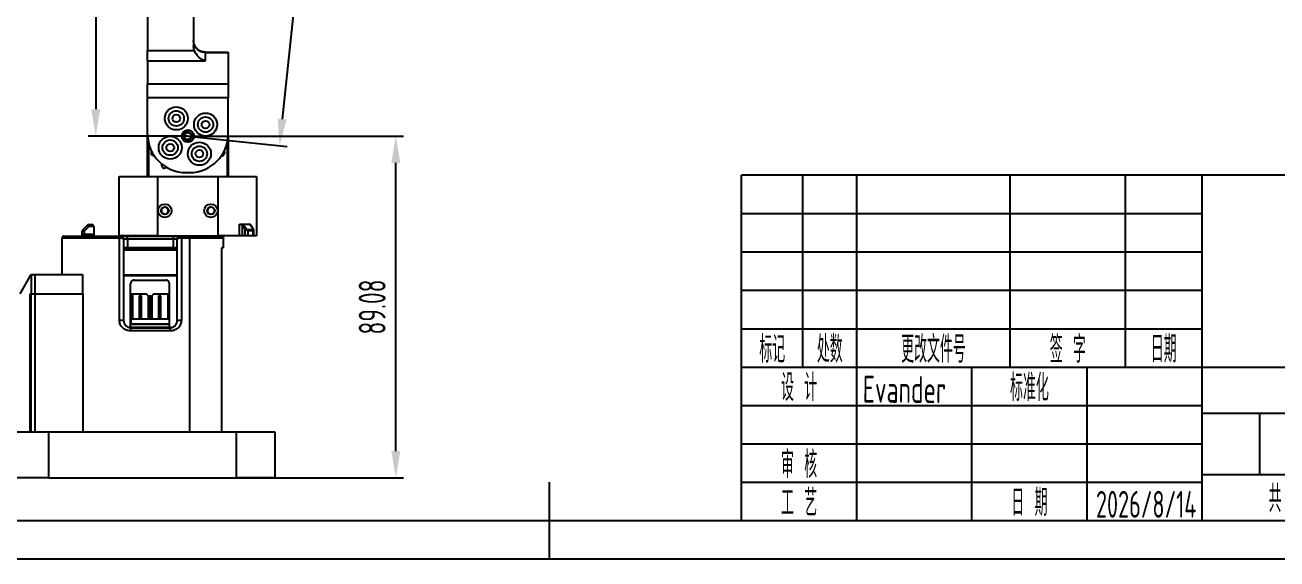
# Model space of a CAD drawing. Header units: millimetres. Extents: x 940 to 1780, y -29 to 565.
# Drawn here: x 1223.3 to 1549.4, y -28.7 to 110.5 of the extents above; entities that cross this region are included whole.
import ezdxf
from ezdxf.enums import TextEntityAlignment as Align

# ---------------------------------------------------------------- set-up
doc = ezdxf.new("R2010")
doc.units = ezdxf.units.MM
doc.header["$PDSIZE"] = -1
for name, color, linetype in [('1轮廓实线层', 7, 'Continuous'), ('2细线层', 4, 'Continuous'), ('6文字层', 3, 'Continuous'), ('7标注层', 4, 'Continuous'), ('图框层', 7, 'Continuous')]:
    doc.layers.add(name, color=color, linetype=linetype)
doc.styles.add('PC_TEXTSTYLE', font='ISOCP.SHX', dxfattribs={"width": 0.707, "bigfont": 'GBCBIG.SHX'})
doc.dimstyles.new('GB_LINEAR', dxfattribs={"dimtxt": 3.5, "dimasz": 3.5, "dimexe": 1, "dimexo": 0, "dimgap": 1.5, "dimtad": 1, "dimdsep": 46, "dimtxsty": 'PC_TEXTSTYLE', "dimcen": 0, "dimclrd": 256, "dimclrt": 3, "dimadec": 0, "dimazin": 2, "dimtp": 0.1, "dimtm": 0.1, "dimtfac": 0.71, "dimtdec": 3, "dimtmove": 0, "dimatfit": 3, "dimfxl": 1, "dimtfill": 1, "dimarcsym": 0})

# ---------------------------------------------------------------- blocks, each defined once
blk = doc.blocks.new('ZwmFrameMain_A3^_^无分区图框^_^landscape')
at = {"layer": '1轮廓实线层'}
for p, q in [((185, -5), (185, 5)), ((0, 0), (390, 0))]:
    blk.add_line(p, q, dxfattribs=at)
at = {"layer": '2细线层'}
blk.add_line((-25, -5), (395, -5), dxfattribs=at)
blk = doc.blocks.new('ZwmFrameMain_标题栏1')
at = {"layer": '1轮廓实线层'}
for p, q in [((-180, 0), (-180, 45)), ((0, 45), (-180, 45)), ((-172, 20), (-172, 45)), ((-165, 20), (-165, 45)), ((-145, 20), (-145, 45)), ((-130, 20), (-130, 45)), ((-120, 0), (-120, 45)), ((-180, 20), (-60, 20)), ((-165, 0), (-165, 20)), ((-150, 0), (-150, 20)), ((-135, 0), (-135, 20)), ((-180, 0), (0, 0))]:
    blk.add_line(p, q, dxfattribs=at)
at = {"layer": '1轮廓实线层', "color": 7}
blk.add_line((-180, 25), (-120, 25), dxfattribs=at)
at = {"layer": '2细线层'}
for p, q in [((-180, 40), (-120, 40)), ((-180, 35), (-120, 35)), ((-180, 30), (-120, 30)), ((-180, 15), (-120, 15)), ((-120, 14), (-60, 14)), ((-112.5, 6), (-112.5, 14)), ((-180, 10), (-120, 10)), ((-180, 5), (-120, 5)), ((-120, 6), (-60, 6))]:
    blk.add_line(p, q, dxfattribs=at)
at = {"layer": '6文字层', "style": 'PC_TEXTSTYLE', "width": 0.667}
for s, p in [('标记', (-176, 22.5)), ('处数', (-168.5, 22.5)), (' 更改文件号 ', (-155, 22.5)), (' 签 字 ', (-137.5, 22.5)), (' 日期 ', (-125, 22.5)), (' 设 计 ', (-172.5, 17.51)), (' 标准化 ', (-142.5, 17.51)), (' 审 核 ', (-172.5, 7.5)), ('共       页', (-105, 3)), (' 工 艺 ', (-172.5, 2.5)), (' 日 期 ', (-142.5, 2.5))]:
    blk.add_text(s, height=3.5, dxfattribs=at).set_placement(p, align=Align.MIDDLE)
at = {"layer": '6文字层', "style": 'PC_TEXTSTYLE', "flags": 8}
for tag, height, width, p, p2 in [('企业名称', 5, 3.445461, (-54.29, 34.82), (-5.27, 34.82)), ('产品名称或材料标记', 7, 1.034456, (-113.46, 28.64), (-66.42, 28.64)), ('图样名称', 5, 3.480264, (-54.79, 19.98), (-5.27, 19.98)), ('标准化', 3.5, 1.756036, (-133.83, 15.37), (-120.75, 15.37)), ('重量', 3.5, 2.448074, (-88.46, 7.54), (-76.55, 7.54)), ('比例', 3.5, 2.367734, (-73.35, 7.54), (-61.93, 7.54)), ('图样代号', 5, 3.489916, (-54.79, 5.63), (-5.52, 5.63)), ('审核', 3.5, 2.723972, (-163.99, 5.37), (-150.63, 5.37)), ('共几页', 3.5, 0.953151, (-108.58, 1.48), (-101.56, 1.48)), ('工艺', 3.5, 2.851598, (-164.21, 0.37), (-150.89, 0.37)), ('日期', 3.5, 2.733185, (-133.83, 0.37), (-120.75, 0.37))]:
    blk.add_attdef(tag, text='', height=height, dxfattribs=dict(at, width=width)).set_placement(p, p2, align=Align.FIT)
at = {"layer": '6文字层', "style": 'PC_TEXTSTYLE', "width": 9.901758, "flags": 8}
blk.add_attdef('设计', text='', height=3.5, rotation=359.5768, dxfattribs=at).set_placement((-164.23, 15.37), (-150.37, 15.27), align=Align.FIT)
at = {"layer": '6文字层', "color": 3, "style": 'PC_TEXTSTYLE', "width": 0.96618, "flags": 8}
blk.add_attdef('第几页', text='', height=3.5, dxfattribs=at).set_placement((-78.29, 1.5), (-71.16, 1.5), align=Align.FIT)
at = {"layer": '6文字层', "color": 0, "style": 'PC_TEXTSTYLE', "width": 0.715273, "flags": 8}
blk.add_attdef('图纸张数', text='', height=3.5, dxfattribs=at).set_placement((-2.66, -3.87), (4.46, -3.87), align=Align.FIT)
blk = doc.blocks.new('*D11')
at = {"layer": '7标注层', "color": 0, "lineweight": -2}
for p, q in [((1265.67, 81.53), (1321.84, 81.53)), ((1253.83, -7.55), (1321.84, -7.55))]:
    blk.add_line(p, q, dxfattribs=at)
at = {"layer": '7标注层', "lineweight": -2}
blk.add_line((1319.84, -0.55), (1319.84, 74.53), dxfattribs=at)
at = {"layer": '7标注层'}
for points in [[(1321, 74.53), (1318.67, 74.53), (1319.84, 81.53)], [(1318.67, -0.55), (1321, -0.55), (1319.84, -7.55)]]:
    blk.add_solid(points, dxfattribs=at)
at = {"layer": 'Defpoints', "color": 0}
for p in [(1265.67, 81.53), (1319.84, 81.53), (1253.83, -7.55)]:
    blk.add_point(p, dxfattribs=at)
at = {"layer": '7标注层', "color": 3, "insert": (1313.68, 36.99), "char_height": 7, "attachment_point": 5, "rotation": 90, "style": 'PC_TEXTSTYLE', "bg_fill": 3, "box_fill_scale": 1.1, "bg_fill_color": 257, "bg_fill_transparency": 0}
blk.add_mtext('89.08', dxfattribs=at)
blk = doc.blocks.new('*D12')
at = {"layer": '7标注层', "color": 0, "lineweight": -2}
for p, q in [((1283.55, 251.15), (1239.67, 251.15)), ((1265.67, 81.53), (1239.67, 81.53))]:
    blk.add_line(p, q, dxfattribs=at)
at = {"layer": '7标注层', "lineweight": -2}
blk.add_line((1241.67, 244.15), (1241.67, 88.53), dxfattribs=at)
at = {"layer": '7标注层'}
for points in [[(1242.84, 244.15), (1240.5, 244.15), (1241.67, 251.15)], [(1240.5, 88.53), (1242.84, 88.53), (1241.67, 81.53)]]:
    blk.add_solid(points, dxfattribs=at)
at = {"layer": 'Defpoints', "color": 0}
for p in [(1283.55, 251.15), (1241.67, 81.53), (1265.67, 81.53)]:
    blk.add_point(p, dxfattribs=at)
at = {"layer": '7标注层', "color": 3, "insert": (1235.52, 166.34), "char_height": 7, "attachment_point": 5, "rotation": 90, "style": 'PC_TEXTSTYLE', "bg_fill": 3, "box_fill_scale": 1.1, "bg_fill_color": 257, "bg_fill_transparency": 0}
blk.add_mtext('169.62', dxfattribs=at)
blk = doc.blocks.new('*D13')
at = {"layer": '7标注层', "color": 0, "lineweight": -2}
for p, q in [((1283.54, 251.15), (1309.39, 248.43)), ((1265.67, 81.53), (1291.52, 78.8))]:
    blk.add_line(p, q, dxfattribs=at)
at = {"layer": '7标注层', "lineweight": -2}
blk.add_line((1306.67, 241.67), (1290.26, 85.98), dxfattribs=at)
at = {"layer": '7标注层'}
for points in [[(1307.83, 241.55), (1305.51, 241.8), (1307.4, 248.64)], [(1289.1, 86.1), (1291.42, 85.85), (1289.53, 79.01)]]:
    blk.add_solid(points, dxfattribs=at)
at = {"layer": 'Defpoints', "color": 0}
for p in [(1283.54, 251.15), (1265.67, 81.53), (1289.53, 79.01)]:
    blk.add_point(p, dxfattribs=at)
at = {"layer": '7标注层', "color": 3, "insert": (1292.35, 164.47), "char_height": 7, "attachment_point": 5, "rotation": 83.9847, "style": 'PC_TEXTSTYLE', "bg_fill": 3, "box_fill_scale": 1.1, "bg_fill_color": 257, "bg_fill_transparency": 0}
blk.add_mtext('170.56', dxfattribs=at)

msp = doc.modelspace()

# ---------------------------------------------------------------- linework, layer by layer
at = {"color": 7, "linetype": 'Continuous', "lineweight": 25}
for p, q in [((1255.171, 211.245), (1255.171, 103.848)), ((1267.171, 211.245), (1267.171, 104.937)), ((1267.356, 103.848), (1267.171, 104.937)), ((1255.171, 103.848), (1267.356, 103.848)), ((1255.171, 101.063), (1255.171, 103.848)), ((1270.171, 103.392), (1270.171, 103.33)), ((1270.171, 103.392), (1276.171, 103.392)), ((1270.171, 103.33), (1276.171, 103.33)), ((1270.171, 103.33), (1270.171, 101.063)), ((1276.171, 103.392), (1276.171, 103.33)), ((1276.171, 103.33), (1276.171, 95.164)), ((1270.171, 101.063), (1255.171, 101.063)), ((1255.171, 101.063), (1255.171, 95.164)), ((1255.171, 95.164), (1276.171, 95.164)), ((1255.171, 91.528), (1255.171, 95.164)), ((1276.171, 95.164), (1276.171, 91.528)), ((1276.171, 91.528), (1255.171, 91.528)), ((1255.171, 82.028), (1255.171, 91.528)), ((1276.171, 82.028), (1276.171, 91.528)), ((1255.171, 81.768), (1255.171, 81.568)), ((1255.171, 81.568), (1255.171, 81.468)), ((1265.515, 83.02), (1265.567, 82.523)), ((1255.171, 81.468), (1255.171, 81.268)), ((1255.171, 71.028), (1255.171, 81.268)), ((1255.471, 71.028), (1255.471, 79.597)), ((1265.826, 80.036), (1265.774, 80.534)), ((1275.871, 79.597), (1275.871, 71.028)), ((1276.171, 81.268), (1276.171, 71.028)), ((1256.171, 77.278), (1256.071, 77.278)), ((1256.471, 76.669), (1256.471, 77.098)), ((1256.971, 76.378), (1256.971, 76.478)), ((1274.871, 77.098), (1274.871, 76.669)), ((1265.171, 72.028), (1266.171, 72.028)), ((1247.771, 55.578), (1247.771, 71.028)), ((1247.771, 71.028), (1257.771, 71.028)), ((1257.771, 71.028), (1257.771, 55.578)), ((1257.771, 71.028), (1273.571, 71.028)), ((1273.571, 55.578), (1273.571, 71.028)), ((1273.571, 71.028), (1283.571, 71.028)), ((1283.571, 71.028), (1283.571, 55.578)), ((1233.349, 55.448), (1248.012, 55.448)), ((1238.671, 56.741), (1238.171, 56.741)), ((1238.171, 55.948), (1238.171, 56.741)), ((1238.171, 55.948), (1238.671, 55.948)), ((1238.317, 57.095), (1239.524, 58.302)), ((1238.671, 56.741), (1238.317, 57.095)), ((1239.878, 57.948), (1238.671, 56.741)), ((1238.671, 56.741), (1238.671, 55.948)), ((1238.671, 55.448), (1238.671, 55.948)), ((1238.671, 55.948), (1241.171, 55.948)), ((1239.878, 57.948), (1239.524, 58.302)), ((1239.878, 57.948), (1239.878, 58.448)), ((1239.878, 58.448), (1240.671, 58.448)), ((1241.171, 57.948), (1239.878, 57.948)), ((1241.171, 57.948), (1241.171, 55.948)), ((1241.171, 55.948), (1241.171, 55.448)), ((1257.771, 55.578), (1247.771, 55.578)), ((1248.012, 55.448), (1248.121, 55.448)), ((1248.121, 55.448), (1248.121, 54.948)), ((1248.121, 55.448), (1249.921, 55.448)), ((1249.921, 54.648), (1249.921, 55.448)), ((1249.921, 55.448), (1261.921, 55.448)), ((1257.771, 55.578), (1273.571, 55.578)), ((1258.471, 55.578), (1258.341, 55.448)), ((1261.921, 54.648), (1261.921, 55.448)), ((1261.921, 55.448), (1263.721, 55.448)), ((1263.721, 54.948), (1263.721, 55.448)), ((1263.721, 55.448), (1263.818, 55.448)), ((1263.818, 55.448), (1266.016, 55.448)), ((1266.016, 55.448), (1274.421, 55.448)), ((1273.001, 55.448), (1272.871, 55.578)), ((1279.165, 55.578), (1273.571, 55.578)), ((1279.165, 55.578), (1279.165, 58.578)), ((1279.165, 58.578), (1279.611, 58.578)), ((1279.799, 55.578), (1279.165, 55.578)), ((1279.611, 58.578), (1279.809, 58.578)), ((1280.562, 57.154), (1279.799, 58.233)), ((1279.799, 58.233), (1279.799, 55.578)), ((1280.562, 55.578), (1279.799, 55.578)), ((1279.809, 58.578), (1281.846, 58.578)), ((1281.827, 58.491), (1280.128, 58.491)), ((1280.161, 58.445), (1280.924, 57.366)), ((1280.562, 55.578), (1280.562, 57.154)), ((1281.269, 55.578), (1280.562, 55.578)), ((1280.915, 57.013), (1281.065, 57.225)), ((1281.065, 57.225), (1282.679, 57.225)), ((1281.269, 56.871), (1281.269, 55.578)), ((1282.683, 56.871), (1281.269, 56.871)), ((1282.683, 55.578), (1281.269, 55.578)), ((1282.621, 57.366), (1281.858, 58.445)), ((1282.716, 57.327), (1281.953, 58.406)), ((1282.683, 55.578), (1282.683, 56.871)), ((1282.829, 55.578), (1282.683, 55.578)), ((1282.829, 55.578), (1282.829, 57.013)), ((1283.571, 55.578), (1282.829, 55.578)), ((1232.849, 54.948), (1232.849, 45.448)), ((1247.831, 33.548), (1247.831, 54.948)), ((1247.831, 54.948), (1248.121, 54.948)), ((1248.921, 54.648), (1248.921, 33.548)), ((1249.921, 54.648), (1248.921, 54.648)), ((1249.921, 52.448), (1248.921, 52.448)), ((1249.921, 54.648), (1249.921, 52.448)), ((1261.921, 54.648), (1249.921, 54.648)), ((1261.921, 52.448), (1249.921, 52.448)), ((1262.921, 54.648), (1261.921, 54.648)), ((1261.921, 52.448), (1261.921, 54.648)), ((1262.921, 52.448), (1261.921, 52.448)), ((1262.921, 33.548), (1262.921, 54.648)), ((1263.98, 54.948), (1263.721, 54.948)), ((1263.98, 54.948), (1263.98, 33.548)), ((1266.226, 54.948), (1263.98, 54.948)), ((1266.226, 4.448), (1266.226, 54.948)), ((1274.921, 54.948), (1266.226, 54.948)), ((1274.921, 52.448), (1274.462, 52.448)), ((1274.462, 52.448), (1274.462, 21.148)), ((1274.921, 52.448), (1274.921, 54.948)), ((1262.921, 52.073), (1248.921, 52.073)), ((1262.921, 51.773), (1248.921, 51.773)), ((1221.957, 40.448), (1224.849, 45.448)), ((1224.849, 45.448), (1224.849, 40.448)), ((1224.849, 45.448), (1225.849, 45.448)), ((1225.849, 45.448), (1225.849, 40.448)), ((1225.849, 45.448), (1238.259, 45.448)), ((1238.259, 45.448), (1238.259, 40.448)), ((1262.921, 45.273), (1248.921, 45.273)), ((1262.921, 45.123), (1248.921, 45.123)), ((1262.921, 45.073), (1248.921, 45.073)), ((1250.721, 31.623), (1250.721, 43.023)), ((1251.721, 44.023), (1259.921, 44.023)), ((1260.921, 31.623), (1260.921, 43.023)), ((1224.557, 40.448), (1224.849, 40.448)), ((1224.557, 4.448), (1224.557, 40.448)), ((1224.849, 4.448), (1224.849, 40.448)), ((1224.849, 40.448), (1225.849, 40.448)), ((1225.849, 40.448), (1225.849, 4.448)), ((1225.849, 40.448), (1238.343, 40.448)), ((1238.343, 40.448), (1238.343, 4.448)), ((1250.821, 40.423), (1251.221, 40.423)), ((1250.821, 40.423), (1250.821, 33.923)), ((1251.221, 40.423), (1251.221, 33.923)), ((1251.221, 40.423), (1254.821, 40.423)), ((1253.021, 39.923), (1253.021, 33.923)), ((1253.021, 39.923), (1253.321, 39.923)), ((1253.321, 39.923), (1253.321, 33.923)), ((1253.321, 39.923), (1253.621, 39.923)), ((1253.621, 33.923), (1253.621, 39.923)), ((1255.321, 39.923), (1254.821, 40.423)), ((1255.321, 39.923), (1255.321, 33.923)), ((1255.521, 39.923), (1255.521, 33.923)), ((1255.521, 39.923), (1255.821, 39.923)), ((1255.821, 39.923), (1255.821, 33.923)), ((1255.821, 39.923), (1256.121, 39.923)), ((1256.121, 33.923), (1256.121, 39.923)), ((1256.821, 40.423), (1256.321, 39.923)), ((1256.321, 39.923), (1256.321, 33.923)), ((1256.821, 40.423), (1260.421, 40.423)), ((1258.021, 39.923), (1258.021, 33.923)), ((1258.021, 39.923), (1258.321, 39.923)), ((1258.321, 39.923), (1258.321, 33.923)), ((1258.321, 39.923), (1258.621, 39.923)), ((1258.621, 33.923), (1258.621, 39.923)), ((1260.421, 40.423), (1260.421, 33.923)), ((1260.421, 40.423), (1260.821, 40.423)), ((1260.821, 40.423), (1260.821, 33.923)), ((1247.831, 33.548), (1248.921, 33.548)), ((1250.721, 32.623), (1250.821, 32.623)), ((1250.821, 33.923), (1260.821, 33.923)), ((1250.821, 33.923), (1250.821, 32.523)), ((1260.821, 33.923), (1260.821, 32.523)), ((1260.821, 32.623), (1260.921, 32.623)), ((1262.921, 33.548), (1263.98, 33.548)), ((1261.351, 31.623), (1250.382, 31.623)), ((1250.721, 31.623), (1250.382, 31.623)), ((1260.921, 32.523), (1250.721, 32.523)), ((1261.082, 30.748), (1250.729, 30.748)), ((1250.821, 32.523), (1260.821, 32.523)), ((1250.921, 31.548), (1260.921, 31.548)), ((1260.921, 31.623), (1261.351, 31.623)), ((1274.462, 21.148), (1274.462, 4.448)), ((1219.349, 4.448), (1229.349, 4.448)), ((1229.349, 4.448), (1229.349, -7.552)), ((1229.349, 4.448), (1278.321, 4.448)), ((1278.321, -7.552), (1278.321, 4.448)), ((1278.321, 4.448), (1288.321, 4.448)), ((1288.321, 4.448), (1288.321, -7.552)), ((1229.349, -7.552), (1219.349, -7.552)), ((1229.349, -7.552), (1278.321, -7.552)), ((1288.321, -7.552), (1278.321, -7.552))]:
    msp.add_line(p, q, dxfattribs=at)
at = {"color": 8, "linetype": 'Continuous', "lineweight": 25}
for p, q in [((1255.171, 81.568), (1255.181, 81.568)), ((1264.891, 81.978), (1264.805, 82.028)), ((1266.171, 82.394), (1266.121, 82.308)), ((1276.171, 81.568), (1276.16, 81.568)), ((1255.171, 81.468), (1255.186, 81.468)), ((1265.171, 80.662), (1265.221, 80.749)), ((1276.171, 81.468), (1276.155, 81.468)), ((1258.509, 55.578), (1258.38, 55.448)), ((1247.831, 54.948), (1232.849, 54.948))]:
    msp.add_line(p, q, dxfattribs=at)
at = {"color": 7, "linetype": 'Continuous', "lineweight": 25, "flags": 128}
for points in [[(1260.201, 73.351), (1260.015, 73.247), (1259.671, 73.178)], [(1247.831, 54.948), (1247.834, 55.046), (1247.844, 55.14), (1247.861, 55.226), (1247.884, 55.302), (1247.911, 55.364), (1247.942, 55.41), (1247.976, 55.439), (1248.012, 55.448)], [(1263.818, 55.448), (1263.85, 55.439), (1263.88, 55.41), (1263.908, 55.364), (1263.933, 55.302), (1263.953, 55.226), (1263.968, 55.14), (1263.977, 55.046), (1263.98, 54.948)], [(1266.016, 55.448), (1266.057, 55.439), (1266.096, 55.41), (1266.133, 55.364), (1266.165, 55.302), (1266.191, 55.226), (1266.21, 55.14), (1266.222, 55.046), (1266.226, 54.948)]]:
    msp.add_lwpolyline(points, dxfattribs=at)
at = {"color": 7, "linetype": 'Continuous', "lineweight": 25}
for centre, radius in [((1262.662, 86.133), 3), ((1262.662, 86.133), 2), ((1262.662, 86.133), 1), ((1270.275, 84.537), 3), ((1270.275, 84.537), 2), ((1270.275, 84.537), 1), ((1265.671, 81.528), 1.6), ((1261.066, 78.52), 3), ((1261.066, 78.52), 2), ((1261.066, 78.52), 1), ((1268.679, 76.924), 3), ((1268.679, 76.924), 2), ((1268.679, 76.924), 1), ((1259.671, 62.078), 1.75), ((1259.671, 62.078), 1), ((1271.671, 62.078), 1.75), ((1271.671, 62.078), 1)]:
    msp.add_circle(centre, radius, dxfattribs=at)
for centre, radius, start, end in [((1265.171, 82.028), 10, 180, 270), ((1265.671, 81.528), 1.5, 95.9409, 275.9409), ((1265.671, 81.528), 1, 95.9409, 275.9409), ((1265.671, 81.528), 1.5, 275.9409, 95.9409), ((1265.671, 81.528), 1, 275.9409, 95.9409), ((1266.171, 82.028), 10, 270, 0), ((1256.971, 77.278), 0.9, 153.47171, 180), ((1256.971, 77.278), 0.9, 180, 266.693), ((1274.371, 77.278), 0.9, 273.307, 26.52829), ((1259.671, 74.078), 0.9, 164.57581, 270), ((1259.671, 62.078), 0.9, 90, 270), ((1259.671, 62.078), 0.9, 270, 90), ((1271.671, 62.078), 0.9, 90, 270), ((1271.671, 62.078), 0.9, 270, 90), ((1233.349, 54.948), 0.5, 90, 180), ((1237.671, 55.948), 0.5, 270, 0), ((1238.671, 56.741), 0.5, 135, 180), ((1239.878, 57.948), 0.5, 90, 135), ((1240.671, 57.948), 0.5, 0, 90), ((1248.121, 54.648), 0.8, 0, 90), ((1263.721, 54.648), 0.8, 90, 180), ((1280.213, 57.941), 0.507, 95.90991, 144.81248), ((1280.976, 56.862), 0.507, 95.90991, 144.81248), ((1282.588, 57.001), 0.242, 2.74112, 67.78766), ((1251.721, 43.023), 1, 90, 180), ((1259.921, 43.023), 1, 360, 90), ((1251.709, 30.937), 0.998, 142.20668, 190.89358), ((1259.968, 30.94), 1.13, 350.22652, 32.54481)]:
    msp.add_arc(centre, radius, start, end, dxfattribs=at)
at = {"color": 8, "linetype": 'Continuous', "lineweight": 25}
for centre, start, end in [((1281.87, 58.339), 38.98069, 96.43425), ((1282.633, 57.26), 38.93394, 96.43873)]:
    msp.add_arc(centre, 0.107, start, end, dxfattribs=at)
at = {"color": 7, "linetype": 'Continuous', "lineweight": 25}
for centre, major_axis, ratio, start_param, end_param in [((1279.445, 58.233), (-0.413, 0.786), 0.3586882, 4.5261898, 4.9723005), ((1279.595, 58.445), (0.739, -0.739), 0.4142136, 1.1780972, 1.2345875), ((1280.915, 57.154), (0.498, -0.152), 0.2603583, 4.0063184, 4.7917166), ((1280.915, 56.871), (0.498, -0.152), 0.2603583, 0.8647258, 1.650124), ((1281.065, 57.366), (0.185, -0.185), 0.4142136, 4.3196899, 5.1050881), ((1280.915, 56.871), (-0.24, 0.477), 0.619032, 4.4105143, 5.1959125), ((1282.424, 58.445), (0.739, -0.739), 0.4142136, 4.2631997, 4.3196899), ((1282.479, 57.366), (0.185, -0.185), 0.4142136, 0.3926991, 1.1780972), ((1282.329, 56.871), (0.24, 0.477), 0.619032, 5.0142636, 5.7996618), ((1282.329, 56.871), (0.498, 0.152), 0.2603583, 5.4184595, 6.2038577), ((1248.121, 54.648), (0.8, 0), 0.375, 0, 1.5707963), ((1263.721, 54.648), (0.8, 0), 0.375, 1.5707963, 3.1415927)]:
    msp.add_ellipse(centre, major_axis=major_axis, ratio=ratio, start_param=start_param, end_param=end_param, dxfattribs=at)
for points, knots in [([(1270.171, 103.392), (1269.834, 103.425), (1269.16, 103.492), (1268.263, 104.008), (1267.58, 104.768), (1267.237, 105.601), (1267.171, 106.16), (1267.171, 106.382), (1267.171, 106.394)], [0, 0, 0, 0, 0.2142903, 0.4285753, 0.6430111, 0.8577525, 0.992798, 1, 1, 1, 1]), ([(1270.171, 103.33), (1269.834, 103.363), (1269.16, 103.429), (1268.263, 103.944), (1267.58, 104.704), (1267.237, 105.536), (1267.171, 106.094), (1267.171, 106.317), (1267.171, 106.328)], [0, 0, 0, 0, 0.2142903, 0.4285753, 0.6430111, 0.8577525, 0.992798, 1, 1, 1, 1]), ([(1270.171, 101.063), (1270.168, 101.064), (1270.106, 101.087), (1269.591, 101.295), (1268.76, 101.815), (1267.831, 102.795), (1267.501, 103.528), (1267.356, 103.848)], [0, 0, 0, 0, 0.0024174, 0.0564413, 0.4716612, 0.7687553, 1, 1, 1, 1]), ([(1256.171, 77.278), (1256.18, 77.385), (1256.198, 77.576), (1256.318, 77.726), (1256.371, 77.793)], [0, 0, 0, 0, 0.5549384, 1, 1, 1, 1]), ([(1256.971, 76.478), (1256.866, 76.49), (1256.656, 76.514), (1256.392, 76.699), (1256.207, 76.964), (1256.183, 77.174), (1256.171, 77.278)], [0, 0, 0, 0, 0.2500004, 0.5000005, 0.7500004, 1, 1, 1, 1]), ([(1275.117, 77.546), (1275.142, 77.457), (1275.195, 77.267), (1275.127, 76.963), (1274.952, 76.7), (1274.685, 76.514), (1274.475, 76.49), (1274.371, 76.478)], [0, 0, 0, 0, 0.1793227, 0.384492, 0.5896613, 0.7948307, 1, 1, 1, 1]), ([(1274.421, 55.448), (1274.434, 55.448), (1274.471, 55.447), (1274.563, 55.433), (1274.691, 55.381), (1274.818, 55.267), (1274.904, 55.117), (1274.915, 55.005), (1274.921, 54.948)], [0, 0, 0, 0, 0.0500037, 0.1414089, 0.3560608, 0.5707085, 0.7853542, 1, 1, 1, 1]), ([(1279.809, 58.578), (1279.86, 58.574), (1279.97, 58.565), (1280.075, 58.521), (1280.127, 58.491), (1280.128, 58.491)], [0, 0, 0, 0, 0.4530653, 0.9896427, 1, 1, 1, 1]), ([(1281.846, 58.578), (1281.847, 58.574), (1281.85, 58.565), (1281.837, 58.521), (1281.827, 58.491), (1281.827, 58.491)], [0, 0, 0, 0, 0.45306533, 0.98964268, 1, 1, 1, 1]), ([(1281.953, 58.406), (1281.935, 58.432), (1281.888, 58.499), (1281.861, 58.559), (1281.845, 58.595)], [0, 0, 0, 0, 0.38197393, 1, 1, 1, 1]), ([(1282.829, 57.013), (1282.827, 57.046), (1282.821, 57.126), (1282.778, 57.231), (1282.734, 57.299), (1282.716, 57.327)], [0, 0, 0, 0, 0.2908645, 0.700982, 1, 1, 1, 1]), ([(1250.729, 30.748), (1250.469, 30.768), (1249.881, 30.814), (1249.058, 31.2), (1248.376, 31.837), (1247.919, 32.644), (1247.86, 33.248), (1247.831, 33.548)], [0, 0, 0, 0, 0.1764173, 0.3980166, 0.6051226, 0.8031574, 1, 1, 1, 1]), ([(1248.921, 33.548), (1248.941, 33.333), (1248.982, 32.901), (1249.298, 32.325), (1249.767, 31.872), (1250.333, 31.596), (1250.741, 31.563), (1250.921, 31.548)], [0, 0, 0, 0, 0.19643904, 0.39492051, 0.60300466, 0.82480689, 1, 1, 1, 1]), ([(1260.921, 31.548), (1261.151, 31.572), (1261.613, 31.619), (1262.218, 31.977), (1262.671, 32.502), (1262.893, 33.066), (1262.913, 33.423), (1262.921, 33.548)], [0, 0, 0, 0, 0.2228907, 0.4461589, 0.669179, 0.8836258, 1, 1, 1, 1]), ([(1263.98, 33.548), (1263.97, 33.373), (1263.941, 32.874), (1263.618, 32.083), (1262.96, 31.346), (1262.08, 30.846), (1261.415, 30.781), (1261.082, 30.748)], [0, 0, 0, 0, 0.1161133, 0.3297704, 0.5517909, 0.7750826, 1, 1, 1, 1])]:
    msp.add_open_spline(points, degree=3, knots=knots, dxfattribs=at)
for points in [[(1265.221, 80.749), (1265.125, 80.82), (1264.935, 80.961), (1264.781, 81.29), (1264.749, 81.652), (1264.844, 81.87), (1264.891, 81.978)], [(1264.891, 81.978), (1264.962, 82.074), (1265.103, 82.265), (1265.432, 82.418), (1265.794, 82.45), (1266.012, 82.355), (1266.121, 82.308)], [(1266.121, 82.308), (1266.216, 82.237), (1266.406, 82.096), (1266.562, 81.766), (1266.586, 81.408), (1266.47, 81.067), (1266.233, 80.795), (1265.91, 80.638), (1265.547, 80.607), (1265.329, 80.702), (1265.221, 80.749)]]:
    msp.add_open_spline(points, degree=3, dxfattribs=at)

# ---------------------------------------------------------------- block references
at = {"layer": '图框层', "xscale": 2, "yscale": 2, "zscale": 2}
msp.add_blockref('ZwmFrameMain_A3^_^无分区图框^_^landscape', (989.892, -18.661), dxfattribs=at)
at = {"layer": '图框层'}
ref = msp.add_blockref('ZwmFrameMain_标题栏1', (1769.892, -18.661), dxfattribs=dict(at, xscale=2, yscale=2, zscale=2))
ref.add_attrib('设计', 'Evander', (1441.434, 12.082), dxfattribs={"layer": '6文字层', "height": 7, "rotation": 359.57685, "style": 'PC_TEXTSTYLE', "width": 0.707})
ref.add_attrib('日期', '2026/8/14', dxfattribs={"layer": '6文字层', "height": 7, "style": 'PC_TEXTSTYLE', "width": 0.617857}).set_placement((1502.222, -17.918), (1528.388, -17.918), align=Align.FIT)

# ---------------------------------------------------------------- next in the draw order: dimensions: what is measured, and where the dimension line sits
at = {"layer": '7标注层'}
dim = msp.add_linear_dim(base=(1319.835, 81.528), p1=(1253.835, -7.552), p2=(1265.671, 81.528), angle=90, dimstyle='GB_LINEAR', override={"dimscale": 2, "dimgap": 1.5, "dimtad": 1, "dimjust": 0, "dimdec": 2, "dimlfac": 1, "dimse1": 0, "dimse2": 0, "dimsd1": 0, "dimsd2": 0, "dimclrd": 256, "dimclre": 0, "dimtofl": 1, "dimtvp": 0.1}, dxfattribs=at)
dim.commit()
dim.dimension.update_dxf_attribs({"geometry": '*D11', "text_midpoint": (1313.682, 36.988)})

# ---------------------------------------------------------------- next in the draw order: dimensions: what is measured, and where the dimension line sits
dim = msp.add_linear_dim(base=(1241.671, 81.528), p1=(1283.547, 251.149), p2=(1265.671, 81.528), angle=90, dimstyle='GB_LINEAR', override={"dimscale": 2, "dimgap": 1.5, "dimtad": 1, "dimjust": 0, "dimdec": 2, "dimlfac": 1, "dimse1": 0, "dimse2": 0, "dimsd1": 0, "dimsd2": 0, "dimclrd": 256, "dimclre": 0, "dimtofl": 1, "dimtvp": 0.1}, dxfattribs=at)
dim.commit()
dim.dimension.update_dxf_attribs({"geometry": '*D12', "text_midpoint": (1235.519, 166.339)})

# ---------------------------------------------------------------- next in the draw order: dimensions: what is measured, and where the dimension line sits
dim = msp.add_aligned_dim(p1=(1283.544, 251.149), p2=(1265.671, 81.528), distance=23.99, dimstyle='GB_LINEAR', override={"dimscale": 2, "dimgap": 1.5, "dimtad": 1, "dimjust": 0, "dimdec": 2, "dimlfac": 1, "dimse1": 0, "dimse2": 0, "dimsd1": 0, "dimsd2": 0, "dimclrd": 256, "dimclre": 0, "dimtofl": 1, "dimtvp": 0.1}, dxfattribs=at)
dim.commit()
dim.dimension.update_dxf_attribs({"geometry": '*D13', "text_midpoint": (1292.346, 164.47)})

doc.saveas('drawing.dxf')
